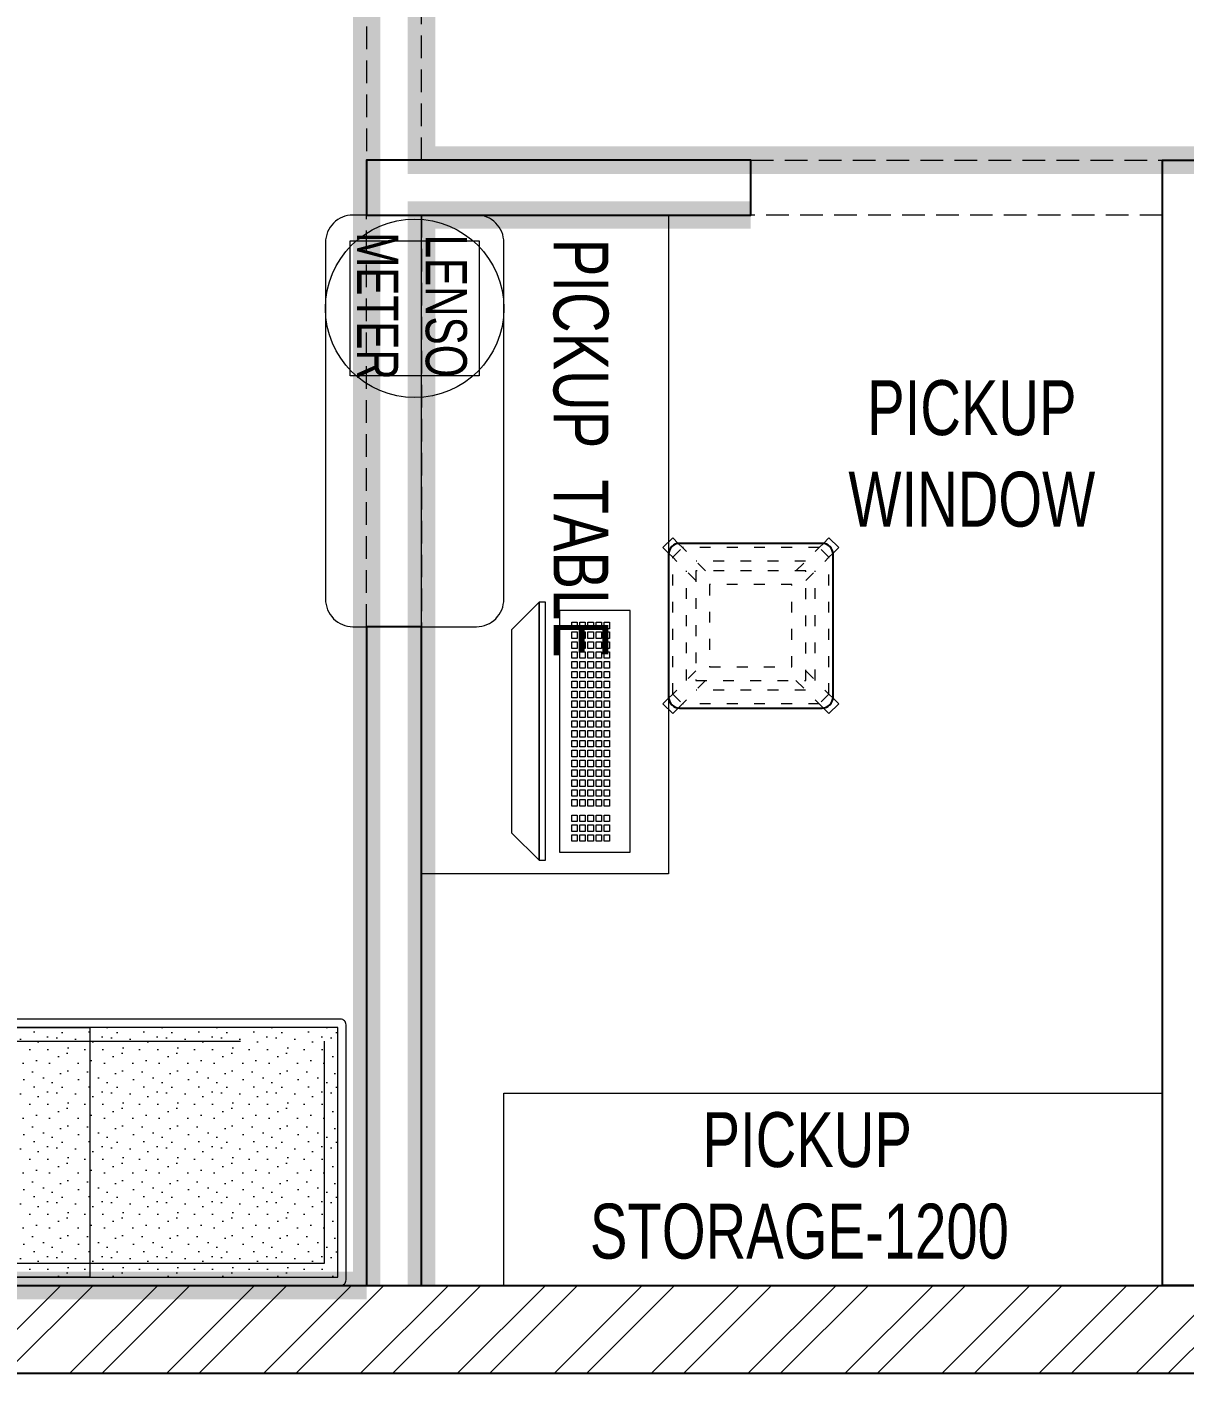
# Model space of a CAD drawing. Header units: feet. Extents: x 8814516 to 8843247, y -5932511 to -5925706.
# Drawn here: x 8834668 to 8836776, y -5930621 to -5928163 of the extents above; entities that cross this region are included whole.
import ezdxf

# ---------------------------------------------------------------- set-up
doc = ezdxf.new("R2010")
doc.units = ezdxf.units.FT
doc.header["$LTSCALE"] = 33
doc.header["$MEASUREMENT"] = 0
for name, pattern in [('a_p6_plan_L18$0$HIDDEN', [0.375, 0.25, -0.125]), ('ACAD_ISO03W100', [30, 12, -18]), ('HIDDEN2', [4.7625, 3.175, -1.5875])]:
    doc.linetypes.add(name, pattern=pattern)
doc.layers.add('A-WALL', color=1, linetype='Continuous')
for name, color, linetype, lineweight in [('A-WALL HATCH', 251, 'Continuous', 0), ('LENS-CURTAIN', 5, 'a_p6_plan_L18$0$HIDDEN', 9), ('LENS-DIM', 252, 'Continuous', 5), ('LENS-HATCH', 251, 'Continuous', 5), ('LENS-TEXT', 31, 'Continuous', 5), ('LENS_PARTITION', 21, 'Continuous', 25), ('LENS_TEXT', 31, 'Continuous', 5), ('LK-EQPMT', 3, 'Continuous', 18), ('LK-FF&E FLOOR', 1, 'Continuous', 9), ('LK-FF&E WALL', 1, 'Continuous', 9), ('LK-FLUTTED FINISH', 20, 'Continuous', 30), ('LK-IT', 3, 'Continuous', 18), ('LK-MIRROR', 133, 'Continuous', 13), ('LK-TILES FINISH', 251, 'Continuous', 5), ('LN-ELEVATION-1', 81, 'Continuous', 25), ('LN-ELEVATION-2', 103, 'Continuous', 20), ('LN-ELEVATION-3', 125, 'Continuous', 18), ('LN-ELEVATION-5', 167, 'Continuous', 5)]:
    doc.layers.add(name, color=color, linetype=linetype, lineweight=lineweight)
doc.styles.add('LK TXT', font='GILC____.TTF', dxfattribs={"height": 100})
doc.styles.get("Standard").update_dxf_attribs({"font": 'GILC____.TTF'})

# ---------------------------------------------------------------- blocks, each defined once
blk = doc.blocks.new('CLENS 600 TYPE 6')
at = {"layer": 'LN-ELEVATION-1', "ltscale": 0.5}
blk.add_lwpolyline([(130, -225), (-130, -225, -0.414214), (-150, -205), (-150, 55, -0.414214), (-130, 75), (130, 75, -0.414214), (150, 55), (150, -205, -0.414214)], format="xyb", close=True, dxfattribs=at)
at = {"layer": 'LN-ELEVATION-3', "linetype": 'ACAD_ISO03W100', "ltscale": 0.05}
for p, q in [((-100, 7.3), (-142.4, 49.7)), ((-142.4, -199.7), (-142.4, 49.7)), ((-82.3, 25), (-124.7, 67.4)), ((124.7, 67.4), (-124.7, 67.4)), ((82.3, 25), (124.7, 67.4)), ((100, 7.3), (142.4, 49.7)), ((142.4, -199.7), (142.4, 49.7)), ((-117.4, -174.7), (-117.4, 24.7)), ((99.7, 42.4), (-99.7, 42.4)), ((117.4, -174.7), (117.4, 24.7)), ((-100, -157.3), (-142.4, -199.7)), ((100, -157.3), (142.4, -199.7)), ((-82.3, -175), (-124.7, -217.4)), ((99.7, -192.4), (-99.7, -192.4)), ((82.3, -175), (124.7, -217.4)), ((124.7, -217.4), (-124.7, -217.4))]:
    blk.add_line(p, q, dxfattribs=at)
for points in [[(-132.2, 74.9), (-124.7, 67.4), (-142.4, 49.7), (-149.9, 57.2)], [(132.2, 74.9), (124.7, 67.4), (142.4, 49.7), (149.9, 57.2)], [(-132.2, -224.9), (-124.7, -217.4), (-142.4, -199.7), (-149.9, -207.2)], [(132.2, -224.9), (124.7, -217.4), (142.4, -199.7), (149.9, -207.2)]]:
    blk.add_lwpolyline(points, dxfattribs=at)
for points in [[(100, -175), (-100, -175), (-100, 25), (100, 25)], [(75, -150), (-75, -150), (-75, 0), (75, 0)]]:
    blk.add_lwpolyline(points, close=True, dxfattribs=at)
at = {"layer": 'LN-ELEVATION-5', "ltscale": 0.5}
for points in [[(-149.9, 57.2), (-160.1, 67.4), (-142.4, 85.1), (-132.2, 74.9)], [(149.9, 57.2), (160.1, 67.4), (142.4, 85.1), (132.2, 74.9)], [(-149.9, -207.2), (-160.1, -217.4), (-142.4, -235.1), (-132.2, -224.9)], [(149.9, -207.2), (160.1, -217.4), (142.4, -235.1), (132.2, -224.9)]]:
    blk.add_lwpolyline(points, dxfattribs=at)
blk = doc.blocks.new('*U23')
at = {"layer": 'LK-EQPMT', "ltscale": 12}
blk.add_lwpolyline([(6, 4.9), (-6, 4.9), (-6, -4.9), (6, -4.9)], close=True, dxfattribs=at)
blk = doc.blocks.new('*U24')
at = {"color": 0, "linetype": 'ByBlock', "lineweight": -2}
for p in [(0, 0), (18, 0), (35.9, 0), (53.9, 0), (71.8, 0), (89.8, 0), (107.8, 0), (125.7, 0), (143.7, 0), (161.6, 0), (179.6, 0), (197.6, 0), (215.5, 0), (233.5, 0), (251.4, 0), (269.4, 0), (287.4, 0), (305.3, 0), (323.3, 0), (0, -14.7), (0, -29.5), (18, -14.7), (18, -29.5), (35.9, -14.7), (35.9, -29.5), (53.9, -14.7), (53.9, -29.5), (71.8, -14.7), (71.8, -29.5), (89.8, -14.7), (89.8, -29.5), (107.8, -14.7), (107.8, -29.5), (125.7, -14.7), (125.7, -29.5), (143.7, -14.7), (143.7, -29.5), (161.6, -14.7), (161.6, -29.5), (179.6, -14.7), (179.6, -29.5), (197.6, -14.7), (197.6, -29.5), (215.5, -14.7), (215.5, -29.5), (233.5, -14.7), (233.5, -29.5), (251.4, -14.7), (251.4, -29.5), (269.4, -14.7), (269.4, -29.5), (287.4, -14.7), (287.4, -29.5), (305.3, -14.7), (305.3, -29.5), (323.3, -14.7), (323.3, -29.5), (0, -44.2), (18, -44.2), (35.9, -44.2), (53.9, -44.2), (71.8, -44.2), (89.8, -44.2), (107.8, -44.2), (125.7, -44.2), (143.7, -44.2), (161.6, -44.2), (179.6, -44.2), (197.6, -44.2), (215.5, -44.2), (233.5, -44.2), (251.4, -44.2), (269.4, -44.2), (287.4, -44.2), (305.3, -44.2), (323.3, -44.2), (0, -59), (18, -59), (35.9, -59), (53.9, -59), (71.8, -59), (89.8, -59), (107.8, -59), (125.7, -59), (143.7, -59), (161.6, -59), (179.6, -59), (197.6, -59), (215.5, -59), (233.5, -59), (251.4, -59), (269.4, -59), (287.4, -59), (305.3, -59), (323.3, -59)]:
    blk.add_blockref('*U23', p, dxfattribs=at)
blk = doc.blocks.new('*U21')
at = {"layer": 'LK-EQPMT', "ltscale": 12}
blk.add_lwpolyline([(6, 4.9), (-6, 4.9), (-6, -4.9), (6, -4.9)], close=True, dxfattribs=at)
blk = doc.blocks.new('*U22')
at = {"color": 0, "linetype": 'ByBlock', "lineweight": -2}
for p in [(0, 0), (18, 0), (35.9, 0), (0, -14.7), (0, -29.5), (18, -14.7), (18, -29.5), (35.9, -14.7), (35.9, -29.5), (0, -44.2), (18, -44.2), (35.9, -44.2), (0, -59), (18, -59), (35.9, -59)]:
    blk.add_blockref('*U21', p, dxfattribs=at)
blk = doc.blocks.new('*U16')
at = {"ltscale": 12}
blk.add_lwpolyline([(8, 0), (8, 129.1), (448, 129.1), (448, 0)], close=True, dxfattribs=at)
for name, p in [('*U24', (35.2, 101.6)), ('*U22', (386.6, 101.6))]:
    blk.add_blockref(name, p)
blk = doc.blocks.new('Pickup table PC')
at = {"layer": 'LN-ELEVATION-2', "ltscale": 0.5}
for points in [[(470, 50), (0, 50), (0, 62), (470, 62)], [(420, 0), (50, 0), (0, 50), (470, 50)]]:
    blk.add_lwpolyline(points, close=True, dxfattribs=at)
blk = doc.blocks.new('A$C547b97a2')
at = {"layer": 'A-WALL HATCH'}
h = blk.add_hatch(dxfattribs=at)
h.set_pattern_fill('ANSI32', color=256, scale=333)
h.set_pattern_definition([(45, (-3360310.43, 5510283.79), (-88.2999593, 88.2999593), []), (45, (-3360251.56, 5510283.79), (-88.2999593, 88.2999593), [])])
h.paths.add_polyline_path([(7258, 0), (2193, 0), (2193, -245), (7258, -245)])
h.paths.add_polyline_path([(13313, 0), (7668, 0), (7668, -245), (13313, -245)])
h.paths.add_polyline_path([(19393, 0), (13713, 0), (13713, -245), (19393, -245)])
h.paths.add_polyline_path([(25043, 5), (19803, 5), (19803, -245), (25043, -245)])
h.paths.add_polyline_path([(25603, -295), (25373, -295), (25373, -825), (25603, -825)])
h.paths.add_polyline_path([(25603, -1225), (25373, -1225), (25373, -3005), (24629, -3005), (24629, -3155), (25373, -3155), (25373, -4670), (23893, -4670), (23893, -3005), (23753, -3005), (23753, -4675), (19960, -4675), (19960, -4905), (23893, -4900), (25603, -4900), (25603, -3155)])
h.paths.add_polyline_path([(7290, -4745), (1800, -4745), (1800, -4910), (7290, -4910)])
h.paths.add_polyline_path([(13370, -4745), (7690, -4745), (7690, -4905), (13370, -4905)])
h.paths.add_polyline_path([(19540, -4745), (13770, -4745), (13770, -4905), (19540, -4905)])
at = {"layer": 'A-WALL'}
for p, q in [((13770, -4745), (19540, -4745)), ((13770, -4905), (19540, -4905))]:
    blk.add_line(p, q, dxfattribs=at)
blk = doc.blocks.new('3 seater Bench 1385')
at = {"layer": 'LENS-HATCH', "lineweight": 0}
h = blk.add_hatch(dxfattribs=at)
h.set_pattern_fill('STIP1', color=177, scale=100, angle=270, pattern_type=2)
h.set_pattern_definition([(270, (6617025.25, -170439.11), (100, -2e-13), [0, -100]), (270, (6617009.25, -170451.11), (100, -2e-13), [0, -100]), (270, (6616985.25, -170446.11), (100, -2e-13), [0, -100]), (270, (6616962.25, -170481.11), (100, -2e-13), [0, -100]), (270, (6616998.25, -170478.11), (100, -2e-13), [0, -100]), (270, (6617022.25, -170505.11), (100, -2e-13), [0, -100]), (270, (6617029.25, -170470.11), (100, -2e-13), [0, -100]), (270, (6616988.25, -170512.11), (100, -2e-13), [0, -100]), (270, (6616956.25, -170507.11), (100, -2e-13), [0, -100]), (270, (6616941.25, -170433.11), (100, -2e-13), [0, -100]), (270, (6616961.25, -170451.11), (100, -2e-13), [0, -100]), (270, (6616942.25, -170465.11), (100, -2e-13), [0, -100]), (270, (6617006.25, -170526.11), (100, -2e-13), [0, -100]), (270, (6616981.25, -170494.11), (100, -2e-13), [0, -100]), (270, (6617014.25, -170486.11), (100, -2e-13), [0, -100]), (270, (6617005.25, -170503.11), (100, -2e-13), [0, -100]), (270, (6616978.25, -170467.11), (100, -2e-13), [0, -100]), (270, (6617032.25, -170495.11), (100, -2e-13), [0, -100]), (270, (6616973.25, -170526.11), (100, -2e-13), [0, -100]), (270, (6616943.25, -170523.11), (100, -2e-13), [0, -100])])
h.paths.add_polyline_path([(677.5, 227.5), (225.8, 227.5), (225.8, -227.5), (677.5, -227.5)])
h.paths.add_polyline_path([(-225.8, 227.5), (225.8, 227.5), (225.8, -227.5), (-225.8, -227.5)])
h.paths.add_polyline_path([(-677.5, 227.5), (-225.8, 227.5), (-225.8, -227.5), (-677.5, -227.5)])
at = {"layer": 'LN-ELEVATION-2', "ltscale": 0.5}
for points in [[(-677.5, 227.5), (-225.8, 227.5), (-225.8, -227.5), (-677.5, -227.5)], [(-225.8, 227.5), (225.8, 227.5), (225.8, -227.5), (-225.8, -227.5)], [(677.5, 227.5), (225.8, 227.5), (225.8, -227.5), (677.5, -227.5)]]:
    blk.add_lwpolyline(points, close=True, dxfattribs=at)
at = {"layer": 'LN-ELEVATION-5', "ltscale": 0.5}
blk.add_lwpolyline([(682.5, 242.5), (-682.5, 242.5, 0.414214), (-692.5, 232.5), (-692.5, -232.5, 0.414214), (-682.5, -242.5), (682.5, -242.5, 0.414214), (692.5, -232.5), (692.5, 232.5, 0.414214)], format="xyb", close=True, dxfattribs=at)
blk.add_lwpolyline([(677.5, 227.5), (-677.5, 227.5), (-677.5, -227.5), (677.5, -227.5)], close=True, dxfattribs=at)
at = {"layer": 'LN-ELEVATION-5', "linetype": 'HIDDEN2', "ltscale": 11}
blk.add_lwpolyline([(-652.5, 202.5), (652.5, 202.5), (652.5, -202.5), (-652.5, -202.5)], close=True, dxfattribs=at)

msp = doc.modelspace()

# ---------------------------------------------------------------- linework, layer by layer
at = {"layer": 'LENS-CURTAIN', "ltscale": 5}
for points in [[(8835387.1, -5927606), (8835287.1, -5927606), (8835287.1, -5928406), (8835387.1, -5928406)], [(8836737.1, -5928506), (8835987.1, -5928506), (8835987.1, -5928406), (8836737.1, -5928406)], [(8835387.1, -5928506), (8835387.1, -5929256), (8835287.1, -5929256), (8835287.1, -5928506)]]:
    msp.add_lwpolyline(points, close=True, dxfattribs=at)
at = {"layer": 'LENS_PARTITION'}
for points in [[(8835287.1, -5928506), (8835987.1, -5928506), (8835987.1, -5928406), (8835287.1, -5928406)], [(8836837.1, -5928406), (8836837.1, -5930456), (8836737.1, -5930456), (8836737.1, -5928406)], [(8835287.1, -5929256), (8835287.1, -5930456), (8835387.1, -5930456), (8835387.1, -5929256)]]:
    msp.add_lwpolyline(points, close=True, dxfattribs=at)
at = {"layer": 'LK-EQPMT'}
msp.add_lwpolyline([(8835257.1, -5928553.1), (8835492.1, -5928553.1), (8835492.1, -5928799.1), (8835257.1, -5928799.1)], close=True, dxfattribs=at)
at = {"layer": 'LK-FF&E WALL'}
msp.add_lwpolyline([(8835262.1, -5929256), (8835487.1, -5929256, 0.414214), (8835537.1, -5929206), (8835537.1, -5928556, 0.414214), (8835487.1, -5928506), (8835262.1, -5928506, 0.414214), (8835212.1, -5928556), (8835212.1, -5929206, 0.414214)], format="xyb", close=True, dxfattribs=at)
for points in [[(8835387.1, -5929706), (8835387.1, -5928506), (8835837.1, -5928506), (8835837.1, -5929706)], [(8836737.1, -5930106), (8836737.1, -5930456), (8835537.1, -5930456), (8835537.1, -5930106)]]:
    msp.add_lwpolyline(points, close=True, dxfattribs=at)
msp.add_circle((8835374.6, -5928676.1), 162.5, dxfattribs=at)
at = {"layer": 'LK-FLUTTED FINISH', "linetype": 'ACAD_ISO03W100', "ltscale": 0.05, "const_width": 50}
msp.add_lwpolyline([(8835287.1, -5925956), (8835287.1, -5925956), (8835287.1, -5930456)], dxfattribs=at)
at = {"layer": 'LK-MIRROR', "linetype": 'ACAD_ISO03W100', "ltscale": 0.05, "const_width": 50}
msp.add_lwpolyline([(8835287.1, -5930456), (8832614.1, -5930456)], dxfattribs=at)
at = {"layer": 'LK-TILES FINISH', "color": 212, "linetype": 'ACAD_ISO03W100', "ltscale": 0.05, "const_width": 50}
for points in [[(8840037.1, -5928406), (8841397.1, -5928406), (8841397.1, -5927606), (8835387.1, -5927606), (8835387.1, -5928406), (8839287.1, -5928406)], [(8835987.1, -5928506), (8835387.1, -5928506), (8835387.1, -5930456)]]:
    msp.add_lwpolyline(points, dxfattribs=at)

# ---------------------------------------------------------------- block references
at = {"layer": 'LENS-DIM', "color": 2}
msp.add_blockref('A$C547b97a2', (8817644.1, -5925711), dxfattribs=at)
at = {"layer": 'LK-FF&E FLOOR'}
msp.add_blockref('3 seater Bench 1385', (8834557.1, -5930213.5), dxfattribs=at)
at = {"layer": 'LK-FF&E WALL', "xscale": -1, "rotation": 90.00000000000007}
msp.add_blockref('CLENS 600 TYPE 6', (8835912.1, -5929254.2), dxfattribs=at)
at = {"layer": 'LK-IT', "xscale": -1, "rotation": 270}
msp.add_blockref('Pickup table PC', (8835551.2, -5929681.4), dxfattribs=at)
at = {"layer": 'LK-IT', "ltscale": 0.5, "xscale": -1, "rotation": 90.00000000000007}
msp.add_blockref('*U16', (8835767.4, -5929218.4), dxfattribs=at)

# ---------------------------------------------------------------- texts
at = {"layer": 'LENS-TEXT', "color": 0, "linetype": 'Continuous', "ltscale": 3, "attachment_point": 5, "rotation": 270, "style": 'LK TXT'}
for s, width, gutter_width, insert, char_height in [('LENSO\\PMETER', 353.056, 0.5, (8835369.7, -5928671.8), 75), ('PICKUP  TABLE  ', 783.964, 1, (8835676.9, -5928931), 100)]:
    msp.add_mtext_dynamic_manual_height_columns(s, width=width, gutter_width=gutter_width, heights=[0], dxfattribs=dict(at, insert=insert, char_height=char_height))
at = {"layer": 'LENS-TEXT', "color": 0, "linetype": 'Continuous', "ltscale": 3, "insert": (8836075.6, -5930274.4), "char_height": 100, "attachment_point": 5, "style": 'LK TXT'}
msp.add_mtext_dynamic_manual_height_columns(' PICKUP STORAGE-1200', width=1099.487, gutter_width=1, heights=[0], dxfattribs=at)
at = {"layer": 'LENS_TEXT', "linetype": 'Continuous', "ltscale": 3, "insert": (8836389.8, -5928941), "char_height": 100, "attachment_point": 5}
msp.add_mtext_dynamic_manual_height_columns('PICKUP WINDOW', width=252.526, gutter_width=1, heights=[0], dxfattribs=at)

doc.saveas('drawing.dxf')
